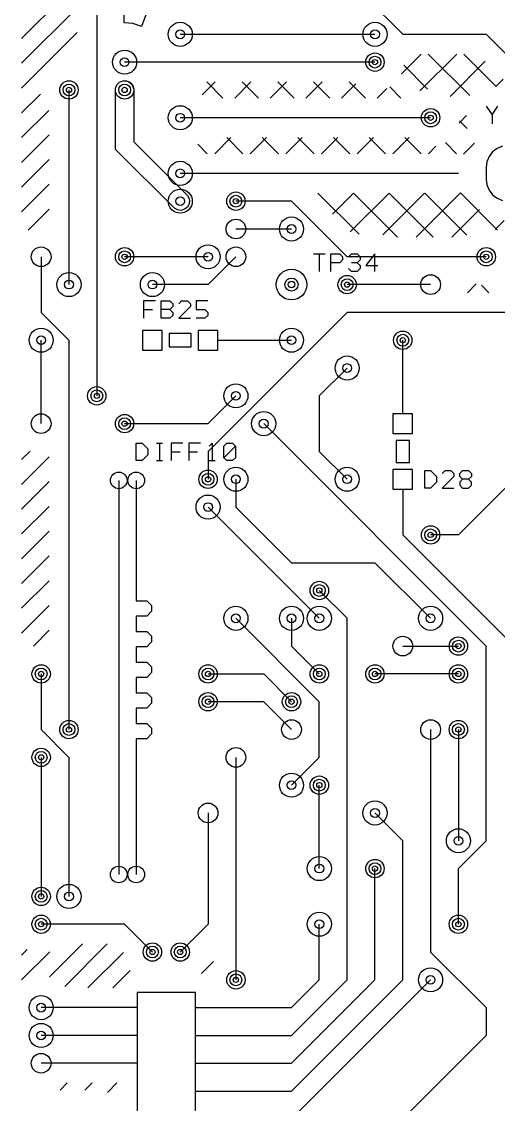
# Model space of a CAD drawing. Extents: x 7 to 280, y 7 to 360.
# Drawn here: x 6.73 to 28.49, y 48.92 to 98.37 of the extents above; entities that cross this region are included whole.
import ezdxf

# ---------------------------------------------------------------- set-up
doc = ezdxf.new("R2010")
doc.units = 0
doc.layers.add('SCORE', color=5, linetype='CONTINUOUS')

msp = doc.modelspace()

# ---------------------------------------------------------------- linework, layer by layer
at = {"layer": 'SCORE'}
for p, q in [((21.59, 100.33), (24.13, 97.79)), ((6.73, 97.5994), (8.8289, 99.6984)), ((10.16, 99.88), (10.16, 97.79)), ((6.73, 96.4681), (9.26, 98.9981)), ((11.41, 98.3193), (11.41, 98.68)), ((12.406, 98.68), (12.2057, 98.1435)), ((11.8075, 98.2795), (11.41, 98.3193)), ((12.2057, 98.1435), (11.8075, 98.2795)), ((6.73, 95.3367), (9.26, 97.8667)), ((10.16, 97.79), (10.16, 81.28)), ((13.97, 97.79), (22.86, 97.79)), ((24.13, 97.79), (27.94, 97.79)), ((27.94, 97.79), (31.75, 93.98)), ((22.86, 96.52), (11.43, 96.52)), ((24.0658, 95.984), (24.9718, 96.89)), ((24.9156, 95.2074), (26.5982, 96.89)), ((25.291, 96.89), (27.1837, 94.9973)), ((26.2893, 94.9548), (27.8959, 96.5613)), ((26.9174, 96.89), (28.3974, 95.41)), ((24.1722, 96.3825), (25.2625, 95.2922)), ((11.0181, 95.3319), (11.0808, 95.4833)), ((11.0808, 95.4833), (11.1967, 95.5992)), ((11.1967, 95.5992), (11.3481, 95.6619)), ((11.3481, 95.6619), (11.5119, 95.6619)), ((11.5119, 95.6619), (11.628, 95.6204)), ((11.628, 95.6204), (11.7547, 95.5164)), ((11.7547, 95.5164), (11.848, 95.2912)), ((14.9749, 95.0248), (15.5701, 95.62)), ((15.1766, 95.62), (15.9166, 94.88)), ((16.4565, 94.88), (17.1965, 95.62)), ((16.803, 95.62), (17.543, 94.88)), ((18.0828, 94.88), (18.8228, 95.62)), ((18.4293, 95.62), (19.1693, 94.88)), ((19.7092, 94.88), (20.4492, 95.62)), ((20.0556, 95.62), (20.7956, 94.88)), ((21.3355, 94.88), (21.9864, 95.5309)), ((21.682, 95.62), (22.422, 94.88)), ((28.3709, 95.41), (28.709, 95.7482)), ((6.73, 94.2053), (7.5843, 95.0596)), ((8.89, 95.25), (8.89, 86.36)), ((11.01, 92.536), (11.0181, 95.3319)), ((11.848, 95.2912), (11.85, 92.884)), ((22.9618, 94.88), (23.396, 95.3142)), ((23.5395, 95.3889), (24.0483, 94.88)), ((27.94, 94.51), (28.2067, 94.11)), ((28.2067, 94.11), (28.4733, 94.51)), ((6.73, 93.0739), (7.9651, 94.3091)), ((25.4, 93.98), (13.97, 93.98)), ((26.6966, 93.7357), (27.04, 94.0791)), ((28.2067, 94.11), (28.2067, 93.71)), ((26.7122, 93.8425), (27.0691, 93.4856)), ((6.73, 91.9426), (7.99, 93.2026)), ((15.5428, 92.34), (16.2828, 93.08)), ((16.0903, 93.08), (16.8303, 92.34)), ((17.1692, 92.34), (17.9092, 93.08)), ((17.7166, 93.08), (18.4566, 92.34)), ((18.7955, 92.34), (19.5355, 93.08)), ((19.343, 93.08), (20.083, 92.34)), ((20.4218, 92.34), (21.1618, 93.08)), ((20.9693, 93.08), (21.7093, 92.34)), ((22.0482, 92.34), (22.7882, 93.08)), ((22.5956, 93.08), (23.3356, 92.34)), ((23.6745, 92.34), (24.4145, 93.08)), ((24.222, 93.08), (24.962, 92.34)), ((13.7036, 89.8453), (11.01, 92.536)), ((11.85, 92.884), (14.2947, 90.4364)), ((14.7715, 92.7724), (15.2039, 92.34)), ((25.3009, 92.34), (25.6443, 92.6834)), ((26.0795, 92.8489), (26.5883, 92.34)), ((26.8974, 92.3102), (27.4089, 92.8217)), ((28.44, 92.576), (28.2329, 92.4171)), ((28.6812, 92.6759), (28.44, 92.576)), ((6.73, 90.8112), (7.99, 92.0712)), ((28.074, 92.21), (27.9741, 91.9688)), ((28.2329, 92.4171), (28.074, 92.21)), ((27.9741, 91.9688), (27.94, 91.71)), ((27.94, 91.71), (27.94, 91.17)), ((26.67, 91.44), (13.97, 91.44)), ((27.94, 91.17), (27.9741, 90.9112)), ((6.73, 89.6798), (7.99, 90.9398)), ((20.2566, 90.54), (22.1366, 88.66)), ((20.9137, 89.5791), (21.8745, 90.54)), ((21.7268, 88.766), (23.5009, 90.54)), ((21.883, 90.54), (23.893, 88.53)), ((23.2161, 88.6288), (25.1272, 90.54)), ((23.5093, 90.54), (25.5193, 88.53)), ((24.7436, 88.53), (26.7583, 90.5448)), ((25.1356, 90.54), (27.0613, 88.6144)), ((26.7573, 90.5447), (28.4589, 88.8431)), ((27.9741, 90.9112), (28.074, 90.67)), ((28.074, 90.67), (28.2329, 90.4629)), ((14.2947, 90.4364), (14.3719, 90.2919)), ((14.358, 90.0093), (14.2947, 89.9036)), ((14.39, 90.17), (14.358, 90.0093)), ((14.3719, 90.2919), (14.39, 90.17)), ((19.05, 90.17), (16.51, 90.17)), ((21.59, 87.63), (19.05, 90.17)), ((28.2329, 90.4629), (28.44, 90.304)), ((28.44, 90.304), (28.6812, 90.2041)), ((7.0209, 88.8394), (7.99, 89.8085)), ((13.8481, 89.7681), (13.7036, 89.8453)), ((14.0112, 89.752), (13.8481, 89.7681)), ((14.168, 89.7996), (14.0112, 89.752)), ((14.2947, 89.9036), (14.168, 89.7996)), ((26.3699, 88.53), (27.6326, 89.7927)), ((28.3504, 88.8842), (28.7531, 89.2868)), ((16.51, 88.9), (19.05, 88.9)), ((7.62, 87.63), (7.62, 85.09)), ((15.24, 87.63), (11.43, 87.63)), ((16.51, 87.63), (15.24, 86.36)), ((20.05, 87.76), (20.5833, 87.76)), ((20.3167, 87.76), (20.3167, 86.96)), ((20.85, 86.96), (20.85, 87.76)), ((20.85, 87.76), (21.25, 87.76)), ((21.25, 87.76), (21.3833, 87.6267)), ((21.3833, 87.6267), (21.3833, 87.4933)), ((27.94, 87.63), (21.59, 87.63)), ((21.65, 87.6267), (21.7833, 87.76)), ((21.7833, 87.76), (22.05, 87.76)), ((22.05, 87.76), (22.1833, 87.6267)), ((22.1833, 87.6267), (22.1833, 87.4933)), ((22.85, 87.76), (22.45, 87.2267)), ((22.85, 86.96), (22.85, 87.76)), ((21.25, 87.36), (20.85, 87.36)), ((21.3833, 87.4933), (21.25, 87.36)), ((21.7833, 86.96), (21.65, 87.0933)), ((22.05, 87.36), (21.7833, 87.36)), ((22.1833, 87.4933), (22.05, 87.36)), ((22.05, 87.36), (22.1833, 87.2267)), ((22.1833, 87.0933), (22.05, 86.96)), ((22.1833, 87.2267), (22.1833, 87.0933)), ((22.45, 87.2267), (22.9833, 87.2267)), ((22.05, 86.96), (21.7833, 86.96)), ((15.24, 86.36), (12.7, 86.36)), ((25.4, 86.36), (21.59, 86.36)), ((27.083, 85.9904), (27.4843, 86.3917)), ((27.7205, 86.3288), (28.0586, 85.9907)), ((12.8333, 85.62), (12.3, 85.62)), ((12.3, 85.62), (12.3, 84.82)), ((13.1, 84.82), (13.1, 85.62)), ((13.1, 85.62), (13.5, 85.62)), ((13.5, 85.62), (13.6333, 85.4867)), ((13.9, 85.4867), (14.0333, 85.62)), ((14.0333, 85.62), (14.3, 85.62)), ((14.3, 85.62), (14.4333, 85.4867)), ((15.2333, 85.62), (14.7, 85.62)), ((14.7, 85.62), (14.7, 85.22)), ((7.62, 85.09), (8.89, 83.82)), ((12.3, 85.22), (12.7, 85.22)), ((13.5, 85.22), (13.1, 85.22)), ((13.6333, 85.3533), (13.5, 85.22)), ((13.5, 85.22), (13.6333, 85.0867)), ((13.6333, 85.4867), (13.6333, 85.3533)), ((13.6333, 85.0867), (13.6333, 84.9533)), ((14.4333, 85.3533), (13.9, 84.82)), ((14.4333, 85.4867), (14.4333, 85.3533)), ((14.7, 85.22), (15.1, 85.22)), ((15.1, 85.22), (15.2333, 85.0867)), ((15.2333, 85.0867), (15.2333, 84.9533)), ((21.59, 85.09), (15.24, 78.74)), ((31.75, 85.09), (21.59, 85.09)), ((13.5, 84.82), (13.1, 84.82)), ((13.6333, 84.9533), (13.5, 84.82)), ((13.9, 84.82), (14.4333, 84.82)), ((15.1, 84.82), (14.7, 84.82)), ((15.2333, 84.9533), (15.1, 84.82)), ((13.15, 84.27), (12.25, 84.27)), ((12.25, 84.27), (12.25, 83.37)), ((13.15, 83.37), (13.15, 84.27)), ((14.47, 84.12), (13.47, 84.12)), ((13.47, 84.12), (13.47, 83.52)), ((14.47, 83.52), (14.47, 84.12)), ((15.69, 84.27), (14.79, 84.27)), ((14.79, 84.27), (14.79, 83.37)), ((15.69, 83.37), (15.69, 84.27)), ((7.62, 80.01), (7.62, 83.82)), ((8.89, 83.82), (8.89, 66.04)), ((15.69, 83.82), (17.78, 83.82)), ((17.78, 83.82), (19.05, 83.82)), ((24.13, 82.55), (24.13, 83.82)), ((12.25, 83.37), (13.15, 83.37)), ((13.47, 83.52), (14.47, 83.52)), ((14.79, 83.37), (15.69, 83.37)), ((21.59, 82.55), (20.32, 81.28)), ((24.13, 80.46), (24.13, 82.55)), ((15.24, 80.01), (16.51, 81.28)), ((20.32, 81.28), (20.32, 78.74)), ((24.58, 80.46), (23.68, 80.46)), ((23.68, 80.46), (23.68, 79.56)), ((24.58, 79.56), (24.58, 80.46)), ((11.43, 80.01), (15.24, 80.01)), ((27.94, 69.85), (17.78, 80.01)), ((11.96, 78.32), (11.96, 79.12)), ((11.96, 79.12), (12.2267, 79.12)), ((12.2267, 79.12), (12.4933, 78.8533)), ((12.8933, 79.12), (13.16, 79.12)), ((13.0267, 79.12), (13.0267, 78.32)), ((14.0933, 79.12), (13.56, 79.12)), ((13.56, 79.12), (13.56, 78.32)), ((14.8933, 79.12), (14.36, 79.12)), ((14.36, 79.12), (14.36, 78.32)), ((15.2933, 78.9867), (15.4267, 79.12)), ((15.4267, 79.12), (15.4267, 78.32)), ((15.96, 78.9867), (16.0933, 79.12)), ((16.0933, 79.12), (16.36, 79.12)), ((16.36, 79.12), (16.4933, 78.9867)), ((23.68, 79.56), (24.58, 79.56)), ((24.43, 79.24), (23.83, 79.24)), ((23.83, 79.24), (23.83, 78.24)), ((24.43, 78.24), (24.43, 79.24)), ((6.73, 78.3661), (7.1203, 78.7565)), ((12.4933, 78.8533), (12.4933, 78.5867)), ((13.56, 78.72), (13.96, 78.72)), ((14.36, 78.72), (14.76, 78.72)), ((15.24, 78.74), (15.24, 77.47)), ((15.96, 78.4533), (15.96, 78.9867)), ((15.96, 78.4533), (16.4933, 78.9867)), ((16.4933, 78.9867), (16.4933, 78.4533)), ((20.32, 78.74), (21.59, 77.47)), ((6.73, 77.2348), (7.99, 78.4948)), ((12.2267, 78.32), (11.96, 78.32)), ((12.4933, 78.5867), (12.2267, 78.32)), ((12.8933, 78.32), (13.16, 78.32)), ((15.2933, 78.32), (15.56, 78.32)), ((16.0933, 78.32), (15.96, 78.4533)), ((16.36, 78.32), (16.0933, 78.32)), ((16.4933, 78.4533), (16.36, 78.32)), ((23.83, 78.24), (24.43, 78.24)), ((24.58, 77.92), (23.68, 77.92)), ((23.68, 77.92), (23.68, 77.02)), ((24.58, 77.02), (24.58, 77.92)), ((25.13, 77.07), (25.13, 77.87)), ((25.13, 77.87), (25.3967, 77.87)), ((25.3967, 77.87), (25.6633, 77.6033)), ((25.93, 77.7367), (26.0633, 77.87)), ((26.0633, 77.87), (26.33, 77.87)), ((26.33, 77.87), (26.4633, 77.7367)), ((26.4633, 77.7367), (26.4633, 77.6033)), ((26.73, 77.7367), (26.8633, 77.87)), ((26.73, 77.6033), (26.73, 77.7367)), ((26.8633, 77.87), (27.13, 77.87)), ((27.13, 77.87), (27.2633, 77.7367)), ((27.2633, 77.7367), (27.2633, 77.6033)), ((6.73, 76.1034), (7.99, 77.3634)), ((11.16, 77.42), (11.16, 59.42)), ((11.96, 77.42), (11.96, 71.92)), ((16.51, 77.47), (16.51, 76.2)), ((25.6633, 77.3367), (25.3967, 77.07)), ((25.6633, 77.6033), (25.6633, 77.3367)), ((26.4633, 77.6033), (25.93, 77.07)), ((29.21, 77.47), (26.67, 74.93)), ((26.8633, 77.47), (26.73, 77.6033)), ((26.8633, 77.47), (26.73, 77.3367)), ((26.73, 77.3367), (26.73, 77.2033)), ((26.73, 77.2033), (26.8633, 77.07)), ((27.13, 77.47), (26.8633, 77.47)), ((27.2633, 77.6033), (27.13, 77.47)), ((27.2633, 77.3367), (27.13, 77.47)), ((27.13, 77.07), (27.2633, 77.2033)), ((27.2633, 77.2033), (27.2633, 77.3367)), ((23.68, 77.02), (24.58, 77.02)), ((24.13, 77.02), (24.13, 74.93)), ((25.3967, 77.07), (25.13, 77.07)), ((25.93, 77.07), (26.4633, 77.07)), ((26.8633, 77.07), (27.13, 77.07)), ((6.73, 74.972), (7.99, 76.232)), ((20.32, 71.12), (15.24, 76.2)), ((16.51, 76.2), (19.05, 73.66)), ((6.73, 73.8406), (7.99, 75.1006)), ((24.13, 74.93), (30.48, 68.58)), ((26.67, 74.93), (25.4, 74.93)), ((6.73, 72.7093), (7.99, 73.9693)), ((19.05, 73.66), (22.86, 73.66)), ((22.86, 73.66), (25.4, 71.12)), ((6.73, 71.5779), (7.99, 72.8379)), ((21.59, 71.12), (20.32, 72.39)), ((6.73, 70.4465), (7.99, 71.7065)), ((11.96, 71.92), (12.44, 71.92)), ((12.44, 71.92), (12.66, 71.7)), ((12.66, 71.7), (12.66, 71.44)), ((12.44, 71.22), (11.96, 71.22)), ((11.96, 71.22), (11.96, 70.52)), ((12.66, 71.44), (12.44, 71.22)), ((20.32, 67.31), (16.51, 71.12)), ((19.05, 71.12), (19.05, 69.85)), ((21.59, 54.61), (21.59, 71.12)), ((7.2661, 69.8513), (7.99, 70.5752)), ((11.96, 70.52), (12.44, 70.52)), ((12.44, 70.52), (12.66, 70.3)), ((12.66, 70.3), (12.66, 70.04)), ((12.44, 69.82), (11.96, 69.82)), ((11.96, 69.82), (11.96, 69.12)), ((12.66, 70.04), (12.44, 69.82)), ((19.05, 69.85), (20.32, 68.58)), ((24.13, 69.85), (26.67, 69.85)), ((27.94, 60.96), (27.94, 69.85)), ((11.96, 69.12), (12.44, 69.12)), ((12.44, 69.12), (12.66, 68.9)), ((12.66, 68.9), (12.66, 68.64)), ((7.62, 68.58), (7.62, 66.04)), ((12.44, 68.42), (11.96, 68.42)), ((11.96, 68.42), (11.96, 67.72)), ((12.66, 68.64), (12.44, 68.42)), ((15.24, 68.58), (17.78, 68.58)), ((17.78, 68.58), (19.05, 67.31)), ((26.67, 68.58), (22.86, 68.58)), ((11.96, 67.72), (12.44, 67.72)), ((12.44, 67.72), (12.66, 67.5)), ((12.66, 67.5), (12.66, 67.24)), ((17.78, 67.31), (15.24, 67.31)), ((19.05, 66.04), (17.78, 67.31)), ((20.32, 64.77), (20.32, 67.31)), ((12.44, 67.02), (11.96, 67.02)), ((11.96, 67.02), (11.96, 66.32)), ((12.66, 67.24), (12.44, 67.02)), ((11.96, 66.32), (12.44, 66.32)), ((12.44, 66.32), (12.66, 66.1)), ((7.62, 66.04), (8.89, 64.77)), ((12.66, 65.84), (12.44, 65.62)), ((12.66, 66.1), (12.66, 65.84)), ((25.4, 66.04), (25.4, 55.88)), ((26.67, 66.04), (26.67, 60.96)), ((12.44, 65.62), (11.96, 65.62)), ((11.96, 65.62), (11.96, 59.42)), ((7.62, 64.77), (7.62, 58.42)), ((8.89, 64.77), (8.89, 58.42)), ((16.51, 64.77), (16.51, 54.61)), ((19.05, 63.5), (20.32, 64.77)), ((20.32, 59.69), (20.32, 63.5)), ((15.24, 62.23), (15.24, 57.15)), ((24.13, 60.96), (22.86, 62.23)), ((24.13, 54.61), (24.13, 60.96)), ((26.67, 59.69), (27.94, 60.96)), ((22.86, 54.61), (22.86, 59.69)), ((26.67, 57.15), (26.67, 59.69)), ((11.43, 57.15), (7.62, 57.15)), ((12.7, 55.88), (11.43, 57.15)), ((15.24, 57.15), (13.97, 55.88)), ((20.32, 54.61), (20.32, 57.15)), ((6.73, 55.7387), (6.9848, 55.9935)), ((6.73, 54.6073), (8.0132, 55.8906)), ((7.9944, 54.7403), (9.504, 56.25)), ((8.6962, 54.3108), (10.6354, 56.25)), ((25.4, 55.88), (27.94, 53.34)), ((9.7568, 54.24), (11.3807, 55.8639)), ((14.9388, 54.8966), (15.4943, 55.452)), ((10.8881, 54.24), (11.6851, 55.037)), ((19.05, 48.26), (25.4, 54.61)), ((19.05, 49.53), (24.13, 54.61)), ((19.05, 50.8), (22.86, 54.61)), ((19.05, 52.07), (21.59, 54.61)), ((19.05, 53.34), (20.32, 54.61)), ((14.6685, 54.0385), (12.0015, 54.0385)), ((12.0015, 54.0385), (12.0015, 43.7515)), ((14.6685, 43.7515), (14.6685, 54.0385)), ((10.16, 53.34), (7.62, 53.34)), ((12.0015, 53.34), (10.16, 53.34)), ((14.6685, 53.34), (16.51, 53.34)), ((16.51, 53.34), (19.05, 53.34)), ((27.94, 53.34), (27.94, 52.07)), ((10.16, 52.07), (7.62, 52.07)), ((12.0015, 52.07), (10.16, 52.07)), ((14.6685, 52.07), (16.51, 52.07)), ((16.51, 52.07), (19.05, 52.07)), ((27.94, 52.07), (24.13, 48.26)), ((10.16, 50.8), (7.62, 50.8)), ((12.0015, 50.8), (10.16, 50.8)), ((14.6685, 50.8), (16.51, 50.8)), ((16.51, 50.8), (19.05, 50.8)), ((8.485, 49.5741), (8.8109, 49.9)), ((9.6189, 49.5767), (9.9423, 49.9)), ((10.6428, 49.4692), (11.0736, 49.9)), ((14.6685, 49.53), (16.51, 49.53)), ((16.51, 49.53), (19.05, 49.53))]:
    msp.add_line(p, q, dxfattribs=at)
for centre, radius in [((13.97, 97.79), 0.55), ((13.97, 97.79), 0.2), ((22.86, 97.79), 0.55), ((22.86, 97.79), 0.2), ((11.43, 96.52), 0.55), ((22.86, 96.52), 0.42), ((11.43, 96.52), 0.2), ((22.86, 96.52), 0.27), ((22.86, 96.52), 0.12), ((8.89, 95.25), 0.42), ((8.89, 95.25), 0.27), ((11.43, 95.25), 0.42), ((11.43, 95.25), 0.27), ((8.89, 95.25), 0.12), ((11.43, 95.25), 0.12), ((13.97, 93.98), 0.55), ((13.97, 93.98), 0.2), ((25.4, 93.98), 0.42), ((25.4, 93.98), 0.27), ((25.4, 93.98), 0.12), ((13.97, 91.44), 0.55), ((13.97, 91.44), 0.2), ((13.97, 90.17), 0.55), ((16.51, 90.17), 0.42), ((13.97, 90.17), 0.2), ((16.51, 90.17), 0.27), ((16.51, 90.17), 0.12), ((16.51, 88.9), 0.45), ((19.05, 88.9), 0.55), ((19.05, 88.9), 0.2), ((7.62, 87.63), 0.45), ((11.43, 87.63), 0.42), ((15.24, 87.63), 0.55), ((16.51, 87.63), 0.45), ((27.94, 87.63), 0.42), ((11.43, 87.63), 0.27), ((11.43, 87.63), 0.12), ((15.24, 87.63), 0.2), ((27.94, 87.63), 0.27), ((27.94, 87.63), 0.12), ((19.05, 86.36), 0.7), ((8.89, 86.36), 0.55), ((8.89, 86.36), 0.2), ((12.7, 86.36), 0.55), ((12.7, 86.36), 0.2), ((19.05, 86.36), 0.3), ((21.59, 86.36), 0.42), ((21.59, 86.36), 0.27), ((25.4, 86.36), 0.45), ((19.05, 86.36), 0.15), ((21.59, 86.36), 0.12), ((7.62, 83.82), 0.55), ((19.05, 83.82), 0.55), ((24.13, 83.82), 0.42), ((24.13, 83.82), 0.27), ((7.62, 83.82), 0.2), ((19.05, 83.82), 0.2), ((24.13, 83.82), 0.12), ((21.59, 82.55), 0.55), ((21.59, 82.55), 0.2), ((10.16, 81.28), 0.42), ((16.51, 81.28), 0.55), ((10.16, 81.28), 0.27), ((10.16, 81.28), 0.12), ((16.51, 81.28), 0.2), ((7.62, 80.01), 0.45), ((11.43, 80.01), 0.42), ((11.43, 80.01), 0.27), ((11.43, 80.01), 0.12), ((17.78, 80.01), 0.55), ((17.78, 80.01), 0.2), ((11.16, 77.42), 0.38), ((11.96, 77.42), 0.38), ((15.24, 77.47), 0.42), ((15.24, 77.47), 0.27), ((16.51, 77.47), 0.55), ((16.51, 77.47), 0.2), ((21.59, 77.47), 0.55), ((21.59, 77.47), 0.2), ((15.24, 77.47), 0.12), ((15.24, 76.2), 0.55), ((15.24, 76.2), 0.2), ((25.4, 74.93), 0.42), ((25.4, 74.93), 0.27), ((25.4, 74.93), 0.12), ((20.32, 72.39), 0.42), ((20.32, 72.39), 0.27), ((20.32, 72.39), 0.12), ((16.51, 71.12), 0.55), ((16.51, 71.12), 0.2), ((19.05, 71.12), 0.55), ((19.05, 71.12), 0.2), ((20.32, 71.12), 0.55), ((20.32, 71.12), 0.2), ((25.4, 71.12), 0.55), ((25.4, 71.12), 0.2), ((24.13, 69.85), 0.45), ((26.67, 69.85), 0.42), ((26.67, 69.85), 0.27), ((26.67, 69.85), 0.12), ((7.62, 68.58), 0.42), ((7.62, 68.58), 0.27), ((15.24, 68.58), 0.42), ((15.24, 68.58), 0.27), ((20.32, 68.58), 0.42), ((20.32, 68.58), 0.27), ((22.86, 68.58), 0.42), ((22.86, 68.58), 0.27), ((26.67, 68.58), 0.42), ((26.67, 68.58), 0.27), ((7.62, 68.58), 0.12), ((15.24, 68.58), 0.12), ((20.32, 68.58), 0.12), ((22.86, 68.58), 0.12), ((26.67, 68.58), 0.12), ((15.24, 67.31), 0.42), ((15.24, 67.31), 0.27), ((15.24, 67.31), 0.12), ((19.05, 67.31), 0.42), ((19.05, 67.31), 0.27), ((19.05, 67.31), 0.12), ((8.89, 66.04), 0.42), ((8.89, 66.04), 0.27), ((19.05, 66.04), 0.45), ((25.4, 66.04), 0.45), ((26.67, 66.04), 0.42), ((26.67, 66.04), 0.27), ((8.89, 66.04), 0.12), ((26.67, 66.04), 0.12), ((7.62, 64.77), 0.42), ((7.62, 64.77), 0.27), ((7.62, 64.77), 0.12), ((16.51, 64.77), 0.45), ((19.05, 63.5), 0.55), ((20.32, 63.5), 0.42), ((19.05, 63.5), 0.2), ((20.32, 63.5), 0.27), ((20.32, 63.5), 0.12), ((15.24, 62.23), 0.45), ((22.86, 62.23), 0.55), ((22.86, 62.23), 0.2), ((26.67, 60.96), 0.55), ((26.67, 60.96), 0.2), ((20.32, 59.69), 0.55), ((20.32, 59.69), 0.2), ((22.86, 59.69), 0.42), ((22.86, 59.69), 0.27), ((11.16, 59.42), 0.38), ((11.96, 59.42), 0.38), ((22.86, 59.69), 0.12), ((8.89, 58.42), 0.55), ((7.62, 58.42), 0.42), ((7.62, 58.42), 0.27), ((7.62, 58.42), 0.12), ((8.89, 58.42), 0.2), ((7.62, 57.15), 0.42), ((7.62, 57.15), 0.27), ((20.32, 57.15), 0.55), ((26.67, 57.15), 0.42), ((26.67, 57.15), 0.27), ((7.62, 57.15), 0.12), ((20.32, 57.15), 0.2), ((26.67, 57.15), 0.12), ((12.7, 55.88), 0.42), ((12.7, 55.88), 0.27), ((12.7, 55.88), 0.12), ((13.97, 55.88), 0.42), ((13.97, 55.88), 0.27), ((13.97, 55.88), 0.12), ((16.51, 54.61), 0.42), ((25.4, 54.61), 0.55), ((16.51, 54.61), 0.27), ((16.51, 54.61), 0.12), ((25.4, 54.61), 0.2), ((7.62, 53.34), 0.55), ((7.62, 53.34), 0.2), ((7.62, 52.07), 0.55), ((7.62, 52.07), 0.2), ((7.62, 50.8), 0.45)]:
    msp.add_circle(centre, radius, dxfattribs=at)

doc.saveas('drawing.dxf')
